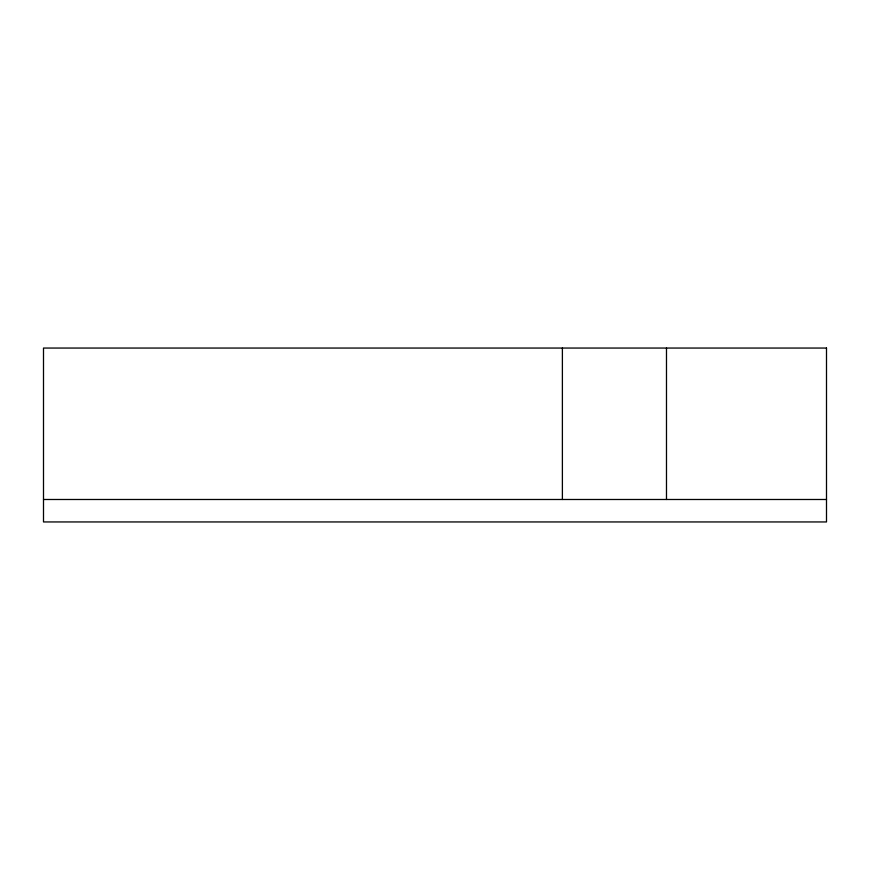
<?xml version="1.0" encoding="UTF-8"?>
<svg xmlns="http://www.w3.org/2000/svg" width="870" height="870" viewBox="0 0 870 870"><rect width="100%" height="100%" fill="white"/><g stroke="black" fill="none" stroke-linecap="round" stroke-linejoin="round"><path stroke-width="1.3" d="M43.5 499.489L826.5 499.489M666.485 348.054L666.485 499.489M562.39 348.054L562.39 499.489M826.5 348.054L43.5 348.054L43.5 521.946L826.5 521.946L826.5 348.054"/></g></svg>
